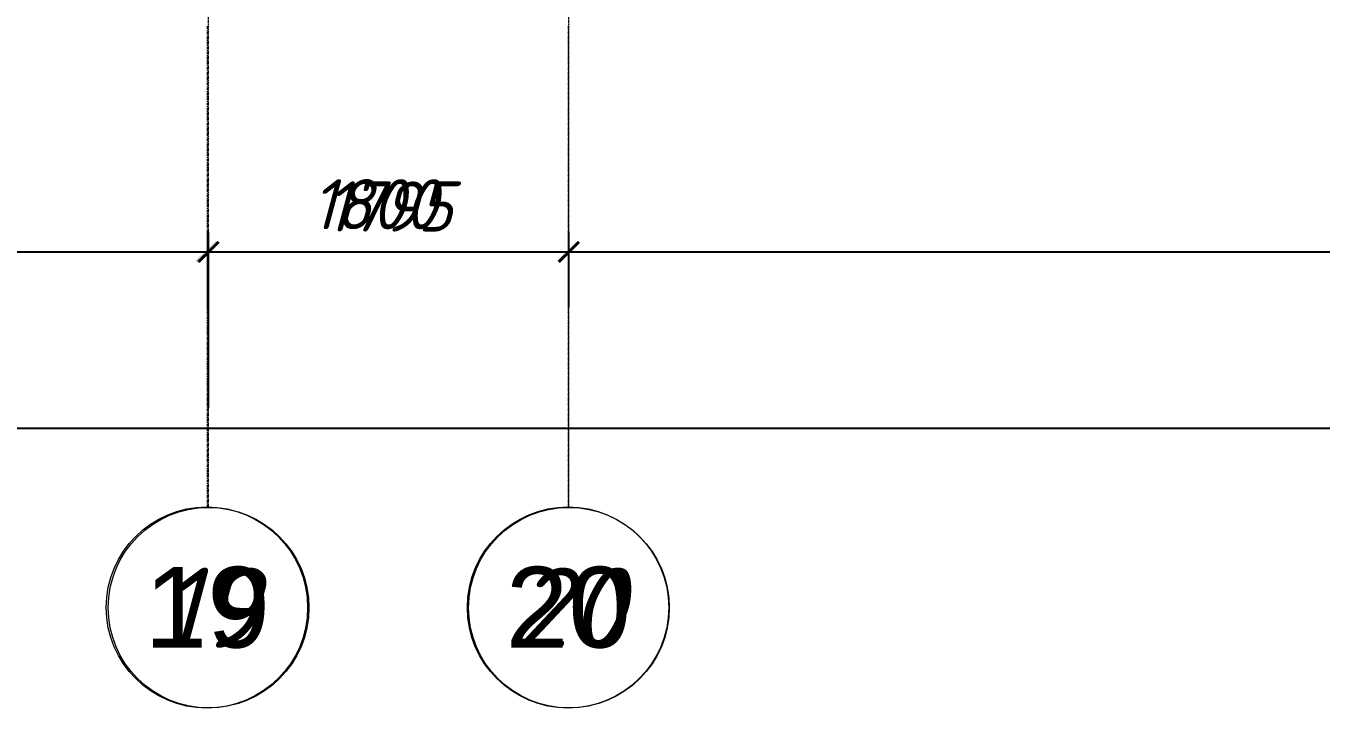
# Model space of a CAD drawing. Header units: millimetres. Extents: x -10178924 to 11692288, y -947381 to 58396.
# Drawn here: x 763454 to 769906, y -833991 to -830590 of the extents above; entities that cross this region are included whole.
import ezdxf
from ezdxf.enums import TextEntityAlignment as Align

# ---------------------------------------------------------------- set-up
doc = ezdxf.new("R2010")
doc.units = ezdxf.units.MM
doc.linetypes.add('осевая', pattern=[50.8, 31.75, -6.35, 6.35, -6.35])
doc.layers.add('PDF _Размеры осевые', color=7, linetype='Continuous', true_color=0x5d6970)
doc.layers.add('PDF _Текст', color=7, linetype='Continuous', lineweight=5)
doc.layers.add('Размеры осевые', color=153, linetype='Continuous', lineweight=9)
doc.styles.add('PDF ArialMT', font='arial.ttf')
doc.styles.add('PDF GOST Common Italic', font='GOST_Common Italic.ttf')
doc.styles.add('PDF ISOCPEUR Italic', font='isocpeui.ttf')
doc.styles.add('Текст_М100', font='GOST_Common Italic.ttf', dxfattribs={"height": 250})
doc.dimstyles.new('Размеры_М100', dxfattribs={"dimtxt": 250, "dimasz": 100, "dimexe": 100, "dimexo": 100, "dimgap": 100, "dimtad": 1, "dimrnd": 5, "dimtxsty": 'Текст_М100', "dimblk": 'ARCHTICK', "dimcen": 250, "dimdle": 100, "dimadec": 0, "dimazin": 2, "dimtfac": 1, "dimtmove": 1, "dimatfit": 3, "dimfxl": 1, "dimarcsym": 0})

# ---------------------------------------------------------------- blocks, each defined once
blk = doc.blocks.new('_ArchTick')
at = {"color": 0, "linetype": 'ByBlock', "const_width": 0.15}
blk.add_lwpolyline([(-0.5, -0.5), (0.5, 0.5)], dxfattribs=at)
blk = doc.blocks.new('*D2688')
at = {"layer": 'Defpoints', "color": 0, "ltscale": 100, "transparency": 16777216}
for p in [(42005.1, -50926.2), (36044.8, -51804.1), (42005.1, -51804.1)]:
    blk.add_point(p, dxfattribs=at)
at = {"layer": 'Размеры осевые', "color": 0, "lineweight": -2, "ltscale": 100, "transparency": 16777216}
for p, q in [((36044.8, -51704.1), (36044.8, -50826.2)), ((42005.1, -51704.1), (42005.1, -50826.2)), ((35944.8, -50926.2), (42105.1, -50926.2))]:
    blk.add_line(p, q, dxfattribs=at)
at = {"layer": 'Размеры осевые', "color": 0, "lineweight": -2, "ltscale": 100, "transparency": 16777216, "xscale": 100, "yscale": 100, "zscale": 100, "rotation": 180}
blk.add_blockref('_ArchTick', (36044.8, -50926.2), dxfattribs=at)
at = {"layer": 'Размеры осевые', "color": 0, "lineweight": -2, "ltscale": 100, "transparency": 16777216, "xscale": 100, "yscale": 100, "zscale": 100}
blk.add_blockref('_ArchTick', (42005.1, -50926.2), dxfattribs=at)
at = {"layer": 'Размеры осевые', "color": 0, "ltscale": 100, "transparency": 16777216, "insert": (39024.9, -50701.2), "char_height": 250, "attachment_point": 5, "style": 'Текст_М100'}
blk.add_mtext('5960', dxfattribs=at)
blk = doc.blocks.new('*D2689')
at = {"layer": 'Defpoints', "color": 0, "ltscale": 100, "transparency": 16777216}
for p in [(43800, -50926.2), (43800, -51300), (42005.1, -51804.1)]:
    blk.add_point(p, dxfattribs=at)
at = {"layer": 'Размеры осевые', "color": 0, "lineweight": -2, "ltscale": 100, "transparency": 16777216}
for p, q in [((42005.1, -51704.1), (42005.1, -50826.2)), ((43800, -51200), (43800, -50826.2)), ((41905.1, -50926.2), (43900, -50926.2))]:
    blk.add_line(p, q, dxfattribs=at)
at = {"layer": 'Размеры осевые', "color": 0, "lineweight": -2, "ltscale": 100, "transparency": 16777216, "xscale": 100, "yscale": 100, "zscale": 100, "rotation": 180}
blk.add_blockref('_ArchTick', (42005.1, -50926.2), dxfattribs=at)
at = {"layer": 'Размеры осевые', "color": 0, "lineweight": -2, "ltscale": 100, "transparency": 16777216, "xscale": 100, "yscale": 100, "zscale": 100}
blk.add_blockref('_ArchTick', (43800, -50926.2), dxfattribs=at)
at = {"layer": 'Размеры осевые', "color": 0, "ltscale": 100, "transparency": 16777216, "insert": (42902.5, -50699.6), "char_height": 250, "attachment_point": 5, "style": 'Текст_М100'}
blk.add_mtext('1795', dxfattribs=at)
blk = doc.blocks.new('*D2690')
at = {"layer": 'Defpoints', "color": 0, "ltscale": 100, "transparency": 16777216}
for p in [(61000, -50926.2), (43800, -51300), (61000, -51300)]:
    blk.add_point(p, dxfattribs=at)
at = {"layer": 'Размеры осевые', "color": 0, "lineweight": -2, "ltscale": 100, "transparency": 16777216}
for p, q in [((43800, -51200), (43800, -50826.2)), ((61000, -51200), (61000, -50826.2)), ((43700, -50926.2), (61100, -50926.2))]:
    blk.add_line(p, q, dxfattribs=at)
at = {"layer": 'Размеры осевые', "color": 0, "lineweight": -2, "ltscale": 100, "transparency": 16777216, "xscale": 100, "yscale": 100, "zscale": 100, "rotation": 180}
blk.add_blockref('_ArchTick', (43800, -50926.2), dxfattribs=at)
at = {"layer": 'Размеры осевые', "color": 0, "lineweight": -2, "ltscale": 100, "transparency": 16777216, "xscale": 100, "yscale": 100, "zscale": 100}
blk.add_blockref('_ArchTick', (61000, -50926.2), dxfattribs=at)
at = {"layer": 'Размеры осевые', "color": 0, "ltscale": 100, "transparency": 16777216, "insert": (52400, -50699.6), "char_height": 250, "attachment_point": 5, "style": 'Текст_М100'}
blk.add_mtext('17200', dxfattribs=at)
blk = doc.blocks.new('*D2691')
at = {"layer": 'Defpoints', "color": 0, "ltscale": 100, "transparency": 16777216}
for p in [(61000, -51804.1), (-7000, -52200), (61000, -52200)]:
    blk.add_point(p, dxfattribs=at)
at = {"layer": 'Размеры осевые', "color": 0, "lineweight": -2, "ltscale": 100, "transparency": 16777216}
for p, q in [((-7000, -52100), (-7000, -51704.1)), ((61000, -52100), (61000, -51704.1)), ((-7100, -51804.1), (61100, -51804.1))]:
    blk.add_line(p, q, dxfattribs=at)
at = {"layer": 'Размеры осевые', "color": 0, "lineweight": -2, "ltscale": 100, "transparency": 16777216, "xscale": 100, "yscale": 100, "zscale": 100, "rotation": 180}
blk.add_blockref('_ArchTick', (-7000, -51804.1), dxfattribs=at)
at = {"layer": 'Размеры осевые', "color": 0, "lineweight": -2, "ltscale": 100, "transparency": 16777216, "xscale": 100, "yscale": 100, "zscale": 100}
blk.add_blockref('_ArchTick', (61000, -51804.1), dxfattribs=at)
at = {"layer": 'Размеры осевые', "color": 0, "ltscale": 100, "transparency": 16777216, "insert": (27000, -51579.1), "char_height": 250, "attachment_point": 5, "style": 'Текст_М100'}
blk.add_mtext('68000', dxfattribs=at)
blk = doc.blocks.new('A$C5282721b')
at = {"layer": 'Размеры осевые', "color": 251, "linetype": 'осевая', "ltscale": 0.5, "transparency": 33554687}
for p, q in [((42005.07, -52200), (42005.07, -40100)), ((43800, -52200), (43800, -40100))]:
    blk.add_line(p, q, dxfattribs=at)
at = {"layer": 'Размеры осевые', "color": 251, "ltscale": 100, "transparency": 33554687}
for centre in [(42005.07, -52700), (43800, -52700)]:
    blk.add_circle(centre, 500, dxfattribs=at)
at = {"layer": 'Размеры осевые', "color": 251, "ltscale": 100, "transparency": 33554687, "style": 'PDF ISOCPEUR Italic'}
for s, p in [('19', (42005.07, -52700)), ('20', (43800, -52700))]:
    blk.add_text(s, height=400, dxfattribs=at).set_placement(p, align=Align.MIDDLE_CENTER)
at = {"layer": 'Размеры осевые', "color": 251, "ltscale": 100, "transparency": 33554687}
for base, p1, p2, picture, middle in [((42005.07, -50926.23), (36044.826, -51804.076), (42005.07, -51804.076), '*D2688', (39024.948, -50701.23)), ((43800, -50926.23), (42005.07, -51804.076), (43800, -51300), '*D2689', (42902.535, -50699.62)), ((61000, -50926.23), (43800, -51300), (61000, -51300), '*D2690', (52400, -50699.62)), ((61000, -51804.076), (-7000, -52200), (61000, -52200), '*D2691', (27000, -51579.076))]:
    dim = blk.add_linear_dim(base=base, p1=p1, p2=p2, dimstyle='Размеры_М100', dxfattribs=at)
    dim.commit()
    dim.dimension.update_dxf_attribs({"geometry": picture, "text_midpoint": middle})

msp = doc.modelspace()

# ---------------------------------------------------------------- linework, layer by layer
at = {"layer": 'PDF _Размеры осевые', "lineweight": 9}
for points in [[(764357.7, -830604.4), (764357.7, -830591.7)], [(764357.7, -830612.9), (764357.7, -830608.7)], [(764357.7, -830629.8), (764357.7, -830617.1)], [(764357.7, -830638.3), (764357.7, -830634.1)], [(764357.7, -830655.2), (764357.7, -830642.5)], [(766156.9, -830604.4), (766156.9, -830591.7)], [(766156.9, -830612.9), (766156.9, -830608.7)], [(766156.9, -830629.8), (766156.9, -830617.1)], [(766156.9, -830638.3), (766156.9, -830634.1)], [(766156.9, -830655.2), (766156.9, -830642.5)], [(764357.7, -830663.7), (764357.7, -830659.5)], [(764357.7, -830680.6), (764357.7, -830667.9)], [(764357.7, -830689.1), (764357.7, -830684.9)], [(764357.7, -830706), (764357.7, -830693.3)], [(764357.7, -830714.5), (764357.7, -830710.3)], [(766156.9, -830663.7), (766156.9, -830659.5)], [(766156.9, -830680.6), (766156.9, -830667.9)], [(766156.9, -830689.1), (766156.9, -830684.9)], [(766156.9, -830706), (766156.9, -830693.3)], [(766156.9, -830714.5), (766156.9, -830710.3)], [(764357.7, -830731.4), (764357.7, -830718.7)], [(764357.7, -830739.9), (764357.7, -830735.7)], [(764357.7, -830756.8), (764357.7, -830744.1)], [(764357.7, -830765.3), (764357.7, -830761.1)], [(764357.7, -830782.2), (764357.7, -830769.5)], [(766156.9, -830731.4), (766156.9, -830718.7)], [(766156.9, -830739.9), (766156.9, -830735.7)], [(766156.9, -830756.8), (766156.9, -830744.1)], [(766156.9, -830765.3), (766156.9, -830761.1)], [(766156.9, -830782.2), (766156.9, -830769.5)], [(764357.7, -830790.7), (764357.7, -830786.5)], [(764357.7, -830807.6), (764357.7, -830794.9)], [(764357.7, -830816.1), (764357.7, -830811.9)], [(764357.7, -830833), (764357.7, -830820.3)], [(764357.7, -830841.5), (764357.7, -830837.3)], [(766156.9, -830790.7), (766156.9, -830786.5)], [(766156.9, -830807.6), (766156.9, -830794.9)], [(766156.9, -830816.1), (766156.9, -830811.9)], [(766156.9, -830833), (766156.9, -830820.3)], [(766156.9, -830841.5), (766156.9, -830837.3)], [(764357.7, -830858.4), (764357.7, -830845.7)], [(764357.7, -830866.9), (764357.7, -830862.7)], [(764357.7, -830883.8), (764357.7, -830871.1)], [(764357.7, -830892.3), (764357.7, -830888.1)], [(764357.7, -830909.2), (764357.7, -830896.5)], [(766156.9, -830858.4), (766156.9, -830845.7)], [(766156.9, -830866.9), (766156.9, -830862.7)], [(766156.9, -830883.8), (766156.9, -830871.1)], [(766156.9, -830892.3), (766156.9, -830888.1)], [(766156.9, -830909.2), (766156.9, -830896.5)], [(764357.7, -830917.7), (764357.7, -830913.5)], [(764357.7, -830934.6), (764357.7, -830921.9)], [(764357.7, -830943.1), (764357.7, -830938.9)], [(764357.7, -830960), (764357.7, -830947.3)], [(764357.7, -830968.5), (764357.7, -830964.3)], [(766156.9, -830917.7), (766156.9, -830913.5)], [(766156.9, -830934.6), (766156.9, -830921.9)], [(766156.9, -830943.1), (766156.9, -830938.9)], [(766156.9, -830960), (766156.9, -830947.3)], [(766156.9, -830968.5), (766156.9, -830964.3)], [(764357.7, -830985.4), (764357.7, -830972.7)], [(764357.7, -830993.9), (764357.7, -830989.7)], [(764357.7, -831010.8), (764357.7, -830998.1)], [(764357.7, -831019.3), (764357.7, -831015.1)], [(764357.7, -831036.2), (764357.7, -831023.5)], [(766156.9, -830985.4), (766156.9, -830972.7)], [(766156.9, -830993.9), (766156.9, -830989.7)], [(766156.9, -831010.8), (766156.9, -830998.1)], [(766156.9, -831019.3), (766156.9, -831015.1)], [(766156.9, -831036.2), (766156.9, -831023.5)], [(764357.7, -831044.7), (764357.7, -831040.5)], [(764357.7, -831061.6), (764357.7, -831048.9)], [(764357.7, -831070.1), (764357.7, -831065.9)], [(764357.7, -831087), (764357.7, -831074.3)], [(764357.7, -831095.5), (764357.7, -831091.3)], [(764357.7, -831112.4), (764357.7, -831099.7)], [(766156.9, -831044.7), (766156.9, -831040.5)], [(766156.9, -831061.6), (766156.9, -831048.9)], [(766156.9, -831070.1), (766156.9, -831065.9)], [(766156.9, -831087), (766156.9, -831074.3)], [(766156.9, -831095.5), (766156.9, -831091.3)], [(766156.9, -831112.4), (766156.9, -831099.7)], [(764357.7, -831120.9), (764357.7, -831116.7)], [(764357.7, -831137.8), (764357.7, -831125.1)], [(764357.7, -831146.3), (764357.7, -831142.1)], [(764357.7, -831163.2), (764357.7, -831150.5)], [(766156.9, -831120.9), (766156.9, -831116.7)], [(766156.9, -831137.8), (766156.9, -831125.1)], [(766156.9, -831146.3), (766156.9, -831142.1)], [(766156.9, -831163.2), (766156.9, -831150.5)], [(764357.7, -831171.7), (764357.7, -831167.5)], [(764357.7, -831188.6), (764357.7, -831175.9)], [(764357.7, -831197.1), (764357.7, -831192.9)], [(764357.7, -831214), (764357.7, -831201.3)], [(764357.7, -831222.5), (764357.7, -831218.3)], [(764357.7, -831239.4), (764357.7, -831226.7)], [(766156.9, -831171.7), (766156.9, -831167.5)], [(766156.9, -831188.6), (766156.9, -831175.9)], [(766156.9, -831197.1), (766156.9, -831192.9)], [(766156.9, -831214), (766156.9, -831201.3)], [(766156.9, -831222.5), (766156.9, -831218.3)], [(766156.9, -831239.4), (766156.9, -831226.7)], [(764357.7, -831247.9), (764357.7, -831243.7)], [(764357.7, -831264.8), (764357.7, -831252.1)], [(764357.7, -831273.3), (764357.7, -831269.1)], [(764357.7, -831290.2), (764357.7, -831277.5)], [(764357.7, -831298.7), (764357.7, -831294.5)], [(766156.9, -831247.9), (766156.9, -831243.7)], [(766156.9, -831264.8), (766156.9, -831252.1)], [(766156.9, -831273.3), (766156.9, -831269.1)], [(766156.9, -831290.2), (766156.9, -831277.5)], [(766156.9, -831298.7), (766156.9, -831294.5)], [(764357.7, -831315.6), (764357.7, -831302.9)], [(764357.7, -831324.1), (764357.7, -831319.9)], [(764357.7, -831341), (764357.7, -831328.3)], [(764357.7, -831349.5), (764357.7, -831345.3)], [(764357.7, -831366.4), (764357.7, -831353.7)], [(766156.9, -831315.6), (766156.9, -831302.9)], [(766156.9, -831324.1), (766156.9, -831319.9)], [(766156.9, -831341), (766156.9, -831328.3)], [(766156.9, -831349.5), (766156.9, -831345.3)], [(766156.9, -831366.4), (766156.9, -831353.7)], [(764357.7, -831374.9), (764357.7, -831370.7)], [(764357.7, -831391.8), (764357.7, -831379.1)], [(764357.7, -831400.3), (764357.7, -831396.1)], [(764357.7, -831417.2), (764357.7, -831404.5)], [(764357.7, -831425.7), (764357.7, -831421.5)], [(766156.9, -831374.9), (766156.9, -831370.7)], [(766156.9, -831391.8), (766156.9, -831379.1)], [(766156.9, -831400.3), (766156.9, -831396.1)], [(766156.9, -831417.2), (766156.9, -831404.5)], [(766156.9, -831425.7), (766156.9, -831421.5)], [(764357.7, -831442.6), (764357.7, -831429.9)], [(764357.7, -831451.1), (764357.7, -831446.9)], [(764357.7, -831468), (764357.7, -831455.3)], [(764357.7, -831476.5), (764357.7, -831472.3)], [(764357.7, -831493.4), (764357.7, -831480.7)], [(766156.9, -831442.6), (766156.9, -831429.9)], [(766156.9, -831451.1), (766156.9, -831446.9)], [(766156.9, -831468), (766156.9, -831455.3)], [(766156.9, -831476.5), (766156.9, -831472.3)], [(766156.9, -831493.4), (766156.9, -831480.7)], [(764357.7, -831501.9), (764357.7, -831497.7)], [(764357.7, -831518.8), (764357.7, -831506.1)], [(764357.7, -831527.3), (764357.7, -831523.1)], [(764357.7, -831544.2), (764357.7, -831531.5)], [(764357.7, -831552.7), (764357.7, -831548.5)], [(766156.9, -831501.9), (766156.9, -831497.7)], [(766156.9, -831518.8), (766156.9, -831506.1)], [(766156.9, -831527.3), (766156.9, -831523.1)], [(766156.9, -831544.2), (766156.9, -831531.5)], [(766156.9, -831552.7), (766156.9, -831548.5)], [(764357.7, -831569.6), (764357.7, -831556.9)], [(764357.7, -831578.1), (764357.7, -831573.9)], [(764357.7, -831595), (764357.7, -831582.3)], [(764357.7, -831603.5), (764357.7, -831599.3)], [(764357.7, -831620.4), (764357.7, -831607.7)], [(764357.7, -832001.4), (764357.7, -831988.7), (764357.7, -831616.2), (764357.7, -831988.7)], [(766156.9, -831569.6), (766156.9, -831556.9)], [(766156.9, -831578.1), (766156.9, -831573.9)], [(766156.9, -831595), (766156.9, -831582.3)], [(766156.9, -831603.5), (766156.9, -831599.3)], [(766156.9, -831620.4), (766156.9, -831607.7)], [(766156.9, -832001.4), (766156.9, -831988.7), (766156.9, -831616.2), (766156.9, -831988.7)], [(764357.7, -831628.9), (764357.7, -831624.7)], [(764357.7, -831645.8), (764357.7, -831633.1)], [(764357.7, -831654.3), (764357.7, -831650.1)], [(764357.7, -831671.2), (764357.7, -831658.5)], [(764357.7, -831679.7), (764357.7, -831675.5)], [(766156.9, -831628.9), (766156.9, -831624.7)], [(766156.9, -831645.8), (766156.9, -831633.1)], [(766156.9, -831654.3), (766156.9, -831650.1)], [(766156.9, -831671.2), (766156.9, -831658.5)], [(766156.9, -831679.7), (766156.9, -831675.5)], [(758257.5, -831717.8), (764454.9, -831717.8)], [(764256.1, -831717.8), (766254.2, -831717.8)], [(764357.7, -831696.6), (764357.7, -831683.9)], [(764357.7, -831705.1), (764357.7, -831700.9)], [(764357.7, -831722), (764357.7, -831709.3)], [(764357.7, -831730.5), (764357.7, -831726.3)], [(764357.7, -831747.4), (764357.7, -831734.7)], [(766055.3, -831717.8), (783453.7, -831717.8)], [(766156.9, -831696.6), (766156.9, -831683.9)], [(766156.9, -831705.1), (766156.9, -831700.9)], [(766156.9, -831722), (766156.9, -831709.3)], [(766156.9, -831730.5), (766156.9, -831726.3)], [(766156.9, -831747.4), (766156.9, -831734.7)], [(764357.7, -831755.9), (764357.7, -831751.7)], [(764357.7, -831772.8), (764357.7, -831760.1)], [(764357.7, -831781.3), (764357.7, -831777.1)], [(764357.7, -831798.2), (764357.7, -831785.5)], [(764357.7, -831806.7), (764357.7, -831802.5)], [(764357.7, -831823.6), (764357.7, -831810.9)], [(766156.9, -831755.9), (766156.9, -831751.7)], [(766156.9, -831772.8), (766156.9, -831760.1)], [(766156.9, -831781.3), (766156.9, -831777.1)], [(766156.9, -831798.2), (766156.9, -831785.5)], [(766156.9, -831806.7), (766156.9, -831802.5)], [(766156.9, -831823.6), (766156.9, -831810.9)], [(764357.7, -831832.1), (764357.7, -831827.9)], [(764357.7, -831849), (764357.7, -831836.3)], [(764357.7, -831857.5), (764357.7, -831853.3)], [(764357.7, -831874.4), (764357.7, -831861.7)], [(766156.9, -831832.1), (766156.9, -831827.9)], [(766156.9, -831849), (766156.9, -831836.3)], [(766156.9, -831857.5), (766156.9, -831853.3)], [(766156.9, -831874.4), (766156.9, -831861.7)], [(764357.7, -831882.9), (764357.7, -831878.7)], [(764357.7, -831899.8), (764357.7, -831887.1)], [(764357.7, -831908.3), (764357.7, -831904.1)], [(764357.7, -831925.2), (764357.7, -831912.5)], [(764357.7, -831933.7), (764357.7, -831929.5)], [(764357.7, -831950.6), (764357.7, -831937.9)], [(766156.9, -831882.9), (766156.9, -831878.7)], [(766156.9, -831899.8), (766156.9, -831887.1)], [(766156.9, -831908.3), (766156.9, -831904.1)], [(766156.9, -831925.2), (766156.9, -831912.5)], [(766156.9, -831933.7), (766156.9, -831929.5)], [(766156.9, -831950.6), (766156.9, -831937.9)], [(764357.7, -831959.1), (764357.7, -831954.9)], [(764357.7, -831976), (764357.7, -831963.3)], [(764357.7, -831984.5), (764357.7, -831980.3)], [(766156.9, -831959.1), (766156.9, -831954.9)], [(766156.9, -831976), (766156.9, -831963.3)], [(766156.9, -831984.5), (766156.9, -831980.3)], [(764357.7, -832009.9), (764357.7, -832005.7)], [(764357.7, -832026.8), (764357.7, -832014.1)], [(764357.7, -832035.3), (764357.7, -832031.1)], [(764357.7, -832052.2), (764357.7, -832039.5)], [(764357.7, -832060.7), (764357.7, -832056.5)], [(764357.7, -832077.6), (764357.7, -832064.9)], [(766156.9, -832009.9), (766156.9, -832005.7)], [(766156.9, -832026.8), (766156.9, -832014.1)], [(766156.9, -832035.3), (766156.9, -832031.1)], [(766156.9, -832052.2), (766156.9, -832039.5)], [(766156.9, -832060.7), (766156.9, -832056.5)], [(766156.9, -832077.6), (766156.9, -832064.9)], [(764357.7, -832086.1), (764357.7, -832081.9)], [(764357.7, -832103), (764357.7, -832090.3)], [(764357.7, -832111.5), (764357.7, -832107.3)], [(764357.7, -832128.4), (764357.7, -832115.7)], [(764357.7, -832136.9), (764357.7, -832132.7)], [(766156.9, -832086.1), (766156.9, -832081.9)], [(766156.9, -832103), (766156.9, -832090.3)], [(766156.9, -832111.5), (766156.9, -832107.3)], [(766156.9, -832128.4), (766156.9, -832115.7)], [(766156.9, -832136.9), (766156.9, -832132.7)], [(764357.7, -832153.8), (764357.7, -832141.1)], [(764357.7, -832162.3), (764357.7, -832158.1)], [(764357.7, -832179.2), (764357.7, -832166.5)], [(764357.7, -832187.7), (764357.7, -832183.5)], [(764357.7, -832204.6), (764357.7, -832191.9)], [(766156.9, -832153.8), (766156.9, -832141.1)], [(766156.9, -832162.3), (766156.9, -832158.1)], [(766156.9, -832179.2), (766156.9, -832166.5)], [(766156.9, -832187.7), (766156.9, -832183.5)], [(766156.9, -832204.6), (766156.9, -832191.9)], [(764357.7, -832213.1), (764357.7, -832208.9)], [(764357.7, -832230), (764357.7, -832217.3)], [(764357.7, -832238.5), (764357.7, -832234.3)], [(764357.7, -832255.4), (764357.7, -832242.7)], [(764357.7, -832263.9), (764357.7, -832259.7)], [(766156.9, -832213.1), (766156.9, -832208.9)], [(766156.9, -832230), (766156.9, -832217.3)], [(766156.9, -832238.5), (766156.9, -832234.3)], [(766156.9, -832255.4), (766156.9, -832242.7)], [(766156.9, -832263.9), (766156.9, -832259.7)], [(764357.7, -832280.8), (764357.7, -832268.1)], [(764357.7, -832289.3), (764357.7, -832285.1)], [(764357.7, -832306.2), (764357.7, -832293.5)], [(764357.7, -832314.7), (764357.7, -832310.5)], [(764357.7, -832331.6), (764357.7, -832318.9)], [(766156.9, -832280.8), (766156.9, -832268.1)], [(766156.9, -832289.3), (766156.9, -832285.1)], [(766156.9, -832306.2), (766156.9, -832293.5)], [(766156.9, -832314.7), (766156.9, -832310.5)], [(766156.9, -832331.6), (766156.9, -832318.9)], [(764357.7, -832340.1), (764357.7, -832335.9)], [(764357.7, -832357), (764357.7, -832344.3)], [(764357.7, -832365.5), (764357.7, -832361.3)], [(764357.7, -832382.4), (764357.7, -832369.7)], [(764357.7, -832390.9), (764357.7, -832386.7)], [(766156.9, -832340.1), (766156.9, -832335.9)], [(766156.9, -832357), (766156.9, -832344.3)], [(766156.9, -832365.5), (766156.9, -832361.3)], [(766156.9, -832382.4), (766156.9, -832369.7)], [(766156.9, -832390.9), (766156.9, -832386.7)], [(764357.7, -832407.8), (764357.7, -832395.1)], [(764357.7, -832416.3), (764357.7, -832412.1)], [(764357.7, -832433.2), (764357.7, -832420.5)], [(764357.7, -832441.7), (764357.7, -832437.5)], [(764357.7, -832458.6), (764357.7, -832445.9)], [(766156.9, -832407.8), (766156.9, -832395.1)], [(766156.9, -832416.3), (766156.9, -832412.1)], [(766156.9, -832433.2), (766156.9, -832420.5)], [(766156.9, -832441.7), (766156.9, -832437.5)], [(766156.9, -832458.6), (766156.9, -832445.9)], [(764357.7, -832467.1), (764357.7, -832462.9)], [(764357.7, -832484), (764357.7, -832471.3)], [(764357.7, -832492.5), (764357.7, -832488.3)], [(764357.7, -832509.4), (764357.7, -832496.7)], [(764357.7, -832517.9), (764357.7, -832513.7)], [(766156.9, -832467.1), (766156.9, -832462.9)], [(766156.9, -832484), (766156.9, -832471.3)], [(766156.9, -832492.5), (766156.9, -832488.3)], [(766156.9, -832509.4), (766156.9, -832496.7)], [(766156.9, -832517.9), (766156.9, -832513.7)], [(764357.7, -832534.8), (764357.7, -832522.1)], [(764357.7, -832543.3), (764357.7, -832539.1)], [(764357.7, -832560.2), (764357.7, -832547.5)], [(764357.7, -832568.7), (764357.7, -832564.5)], [(764357.7, -832585.6), (764357.7, -832572.9)], [(766156.9, -832534.8), (766156.9, -832522.1)], [(766156.9, -832543.3), (766156.9, -832539.1)], [(766156.9, -832560.2), (766156.9, -832547.5)], [(766156.9, -832568.7), (766156.9, -832564.5)], [(766156.9, -832585.6), (766156.9, -832572.9)], [(715255, -832594.1), (783451.7, -832594.1)], [(764357.7, -832594.1), (764357.7, -832589.9)], [(764357.7, -832611), (764357.7, -832598.3)], [(764357.7, -832619.5), (764357.7, -832615.3)], [(764357.7, -832636.4), (764357.7, -832623.7)], [(764357.7, -832644.9), (764357.7, -832640.7)], [(764357.7, -832661.8), (764357.7, -832649.1)], [(766156.9, -832594.1), (766156.9, -832589.9)], [(766156.9, -832611), (766156.9, -832598.3)], [(766156.9, -832619.5), (766156.9, -832615.3)], [(766156.9, -832636.4), (766156.9, -832623.7)], [(766156.9, -832644.9), (766156.9, -832640.7)], [(766156.9, -832661.8), (766156.9, -832649.1)], [(764357.7, -832670.3), (764357.7, -832666.1)], [(764357.7, -832687.2), (764357.7, -832674.5)], [(764357.7, -832695.7), (764357.7, -832691.5)], [(764357.7, -832712.6), (764357.7, -832699.9)], [(766156.9, -832670.3), (766156.9, -832666.1)], [(766156.9, -832687.2), (766156.9, -832674.5)], [(766156.9, -832695.7), (766156.9, -832691.5)], [(766156.9, -832712.6), (766156.9, -832699.9)], [(764357.7, -832721.1), (764357.7, -832716.9)], [(764357.7, -832738), (764357.7, -832725.3)], [(764357.7, -832746.5), (764357.7, -832742.3)], [(764357.7, -832763.4), (764357.7, -832750.7)], [(764357.7, -832771.9), (764357.7, -832767.7)], [(764357.7, -832788.8), (764357.7, -832776.1)], [(766156.9, -832721.1), (766156.9, -832716.9)], [(766156.9, -832738), (766156.9, -832725.3)], [(766156.9, -832746.5), (766156.9, -832742.3)], [(766156.9, -832763.4), (766156.9, -832750.7)], [(766156.9, -832771.9), (766156.9, -832767.7)], [(766156.9, -832788.8), (766156.9, -832776.1)], [(764357.7, -832797.3), (764357.7, -832793.1)], [(764357.7, -832814.2), (764357.7, -832801.5)], [(764357.7, -832822.7), (764357.7, -832818.5)], [(764357.7, -832839.6), (764357.7, -832827)], [(766156.9, -832797.3), (766156.9, -832793.1)], [(766156.9, -832814.2), (766156.9, -832801.5)], [(766156.9, -832822.7), (766156.9, -832818.5)], [(766156.9, -832839.6), (766156.9, -832827)], [(764357.7, -832848.1), (764357.7, -832843.9)], [(764357.7, -832865), (764357.7, -832852.3)], [(764357.7, -832873.5), (764357.7, -832869.3)], [(764357.7, -832890.5), (764357.7, -832877.8)], [(764357.7, -832898.9), (764357.7, -832894.7)], [(764357.7, -832915.8), (764357.7, -832903.1)], [(766156.9, -832848.1), (766156.9, -832843.9)], [(766156.9, -832865), (766156.9, -832852.3)], [(766156.9, -832873.5), (766156.9, -832869.3)], [(766156.9, -832890.5), (766156.9, -832877.8)], [(766156.9, -832898.9), (766156.9, -832894.7)], [(766156.9, -832915.8), (766156.9, -832903.1)], [(764357.7, -832924.3), (764357.7, -832920.1)], [(764357.7, -832941.3), (764357.7, -832928.6)], [(764357.7, -832949.7), (764357.7, -832945.5)], [(764357.7, -832966.6), (764357.7, -832954)], [(764357.7, -832975.1), (764357.7, -832970.9)], [(766156.9, -832924.3), (766156.9, -832920.1)], [(766156.9, -832941.3), (766156.9, -832928.6)], [(766156.9, -832949.7), (766156.9, -832945.5)], [(766156.9, -832966.6), (766156.9, -832954)], [(766156.9, -832975.1), (766156.9, -832970.9)], [(764357.7, -832992.1), (764357.7, -832979.4)], [(766156.9, -832992.1), (766156.9, -832979.4)]]:
    msp.add_lwpolyline(points, dxfattribs=at)
for centre in [(764355.7, -833489.5), (766154.8, -833489.5)]:
    msp.add_circle(centre, 501.6, dxfattribs=at)
at = {"layer": 'PDF _Размеры осевые', "transparency": 33554559}
for points in [[(764298.5, -831760.1), (764311.2, -831772.8), (764400.1, -831662.8)], [(764400.1, -831662.8), (764311.2, -831772.8), (764298.5, -831760.1)], [(764311.2, -831772.8), (764400.1, -831662.8), (764412.8, -831671.2)], [(764412.8, -831671.2), (764400.1, -831662.8), (764311.2, -831772.8)], [(766101.9, -831760.1), (766110.4, -831772.8), (766199.3, -831662.8)], [(766199.3, -831662.8), (766110.4, -831772.8), (766101.9, -831760.1)], [(766110.4, -831772.8), (766199.3, -831662.8), (766212, -831671.2)], [(766212, -831671.2), (766199.3, -831662.8), (766110.4, -831772.8)]]:
    msp.add_solid(points, dxfattribs=at)

# ---------------------------------------------------------------- block references
msp.add_blockref('A$C5282721b', (722358.6, -780790.4))

# ---------------------------------------------------------------- texts
at = {"layer": 'PDF _Текст', "color": 251, "true_color": 0x5d6970, "attachment_point": 4}
for s, insert, char_height, style in [('1800', (764874.2, -831478.9), 250, 'PDF GOST Common Italic'), ('19', (764044.5, -833490.8), 402.33, 'PDF ArialMT'), ('20', (765843.7, -833490.8), 402.33, 'PDF ArialMT')]:
    msp.add_mtext(s, dxfattribs=dict(at, insert=insert, char_height=char_height, style=style))

doc.saveas('drawing.dxf')
